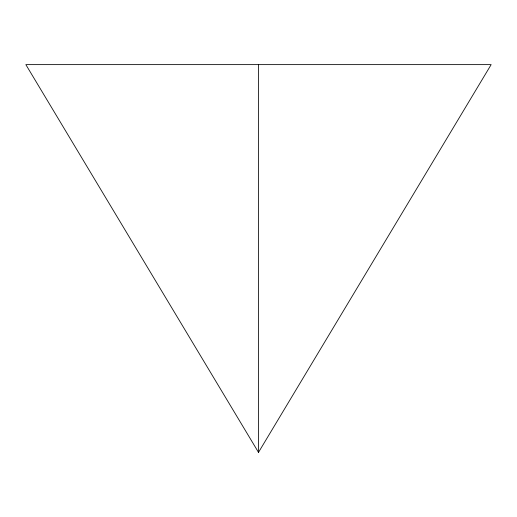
<?xml version="1.0" encoding="UTF-8"?>
<svg xmlns="http://www.w3.org/2000/svg" width="517" height="517" viewBox="0 0 517 517"><rect width="100%" height="100%" fill="white"/><g stroke="black" fill="none" stroke-linecap="round" stroke-linejoin="round"><path stroke-width="0.78" d="M258.5 452.375L491.15 64.625L25.85 64.625L258.5 452.375L258.5 64.625"/></g></svg>
